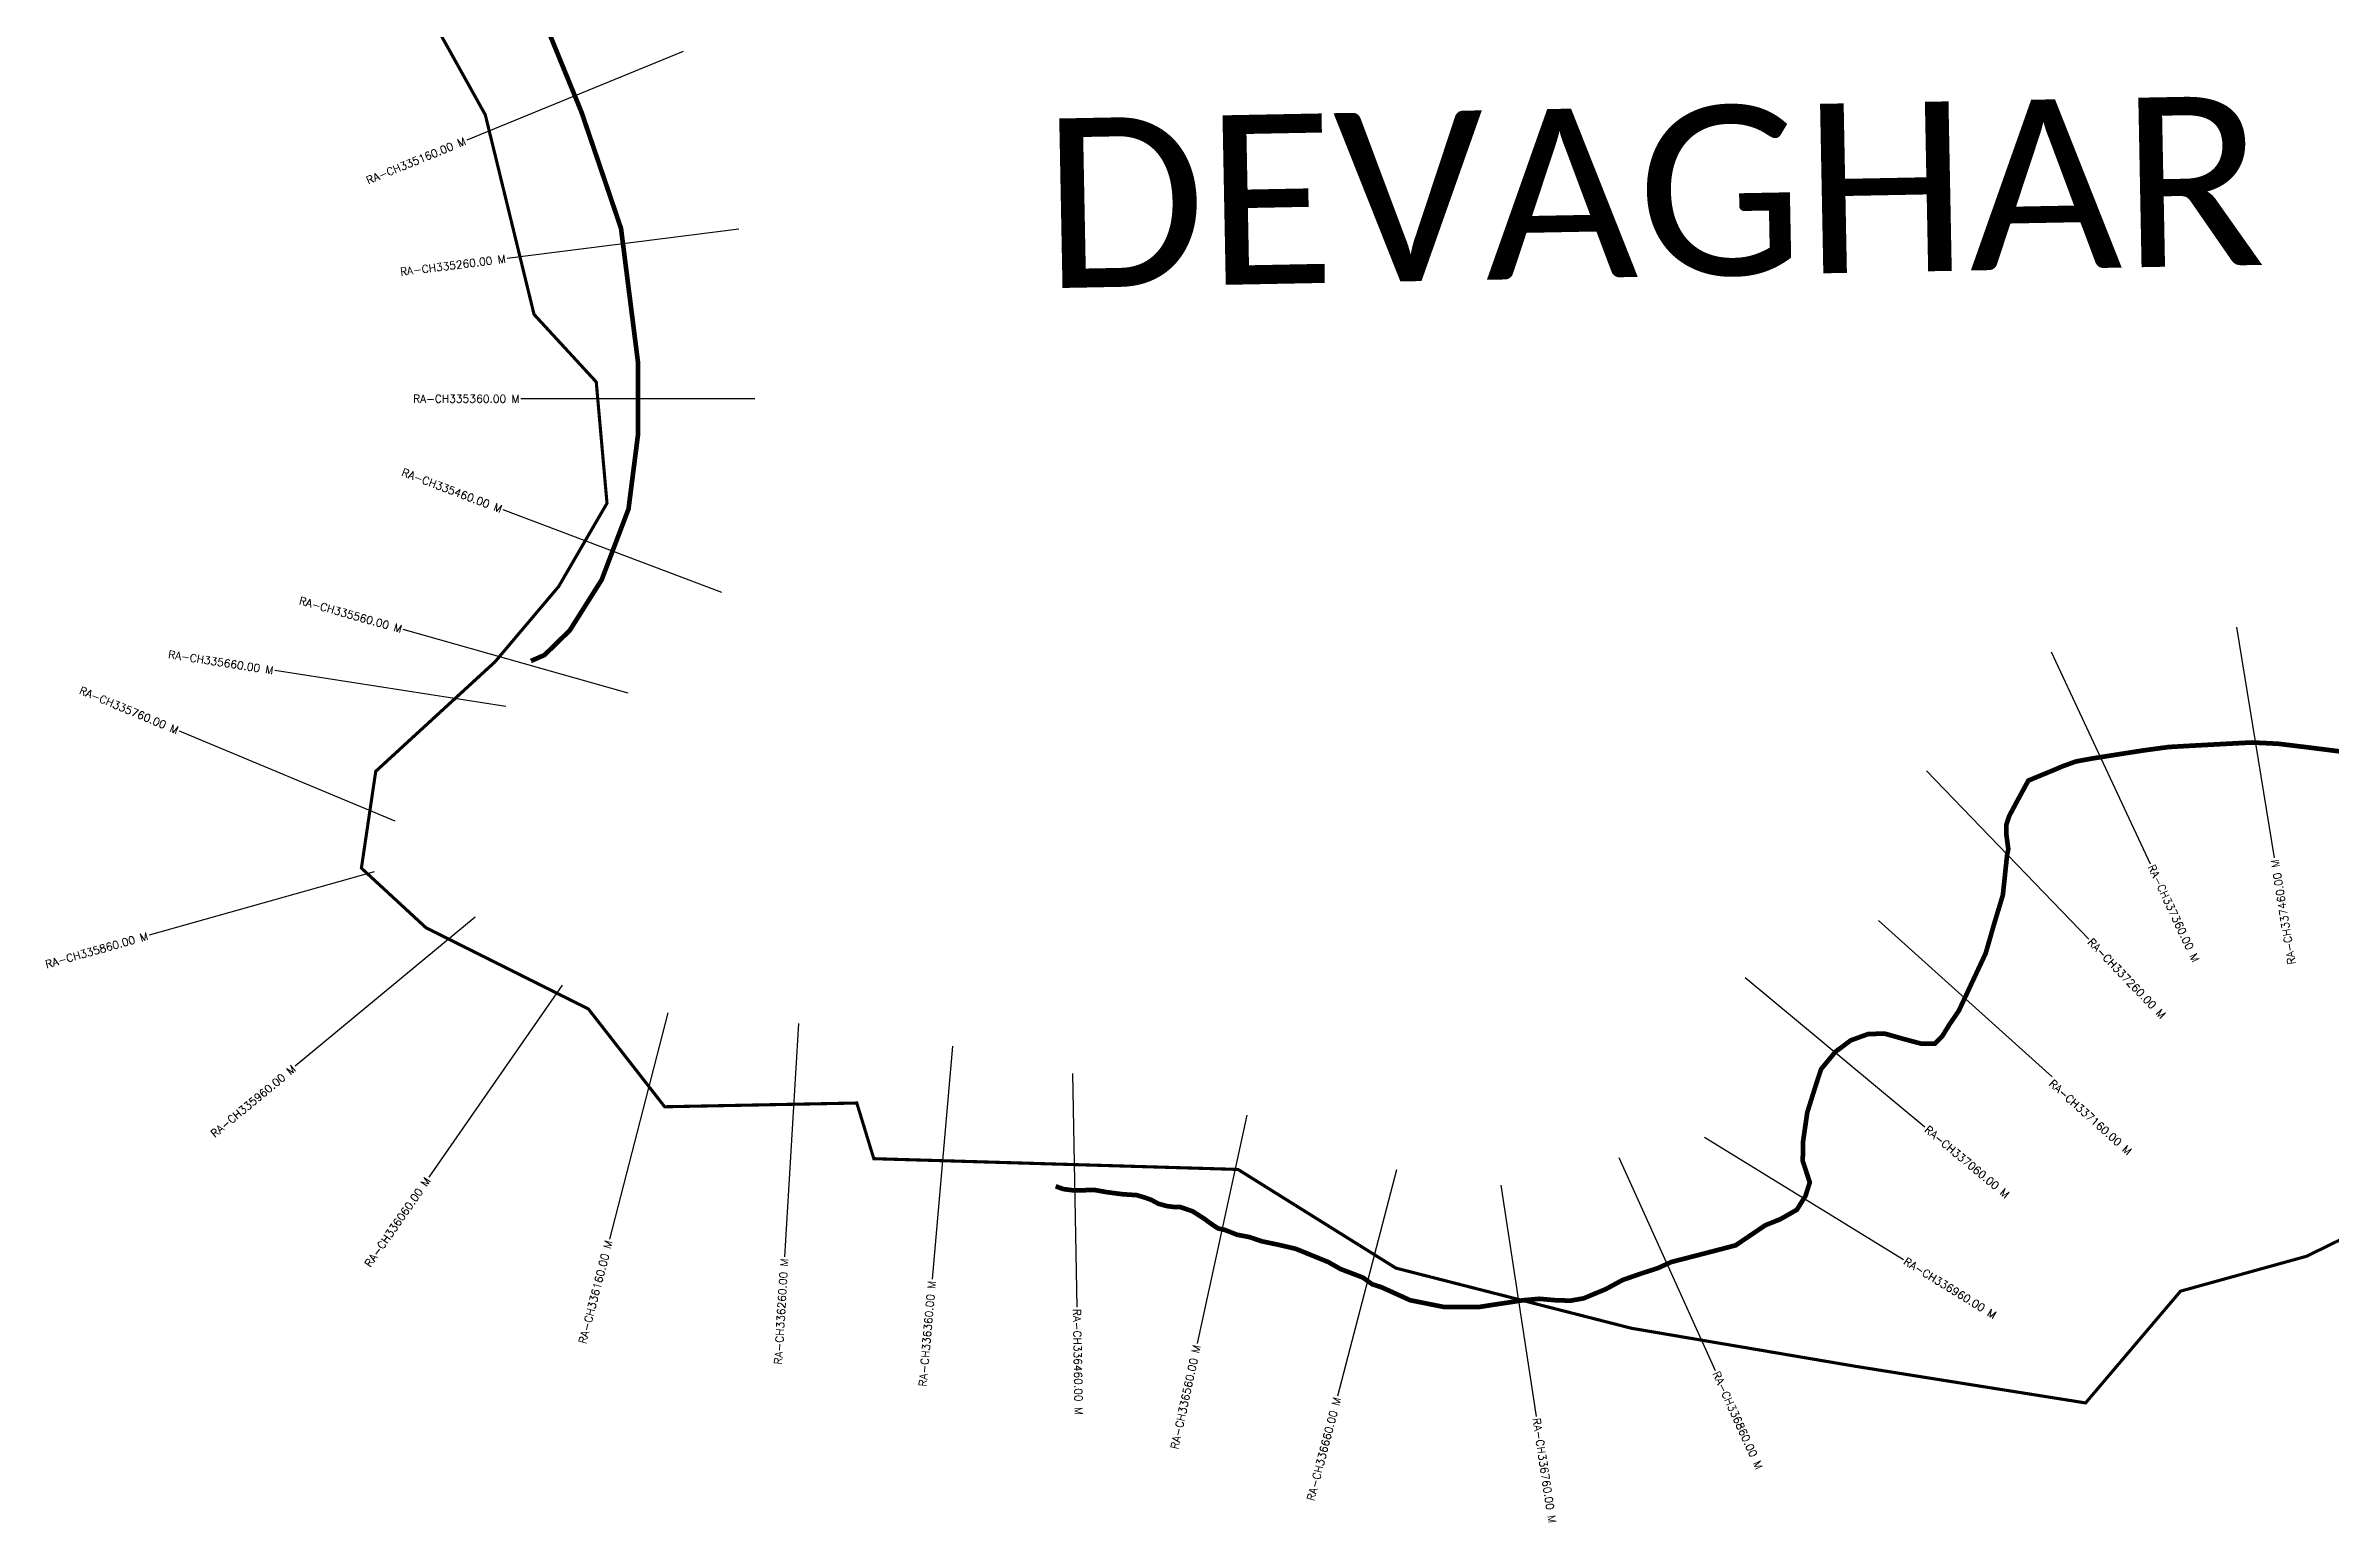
# Model space of a CAD drawing. Header units: metres. Extents: x 289015 to 292738, y 1988877 to 1992766.
# Drawn here: x 290038 to 291504, y 1989965 to 1990912 of the extents above; entities that cross this region are included whole.
import ezdxf
from ezdxf.enums import TextEntityAlignment as Align

# ---------------------------------------------------------------- set-up
doc = ezdxf.new("R2010")
doc.units = ezdxf.units.M
doc.header["$MEASUREMENT"] = 0
for name, color, linetype in [('CS', 134, 'Continuous'), ('CSMark', 6, 'Continuous'), ('NATURALLY PROTECTED', 3, 'Continuous'), ('VILLAGE NAME', 250, 'Continuous')]:
    doc.layers.add(name, color=color, linetype=linetype)
doc.styles.get("Standard").update_dxf_attribs({"font": 'simplex.shx'})

msp = doc.modelspace()

# ---------------------------------------------------------------- linework, layer by layer
at = {"color": 6, "const_width": 2, "flags": 128}
msp.add_lwpolyline([(291534.9, 1990158.4), (291488.6, 1990135.7), (291407.7, 1990113.3), (291346.8, 1990041.6), (291199.7, 1990065), (291055.4, 1990089.5), (290904.2, 1990128.1), (290802.9, 1990191.4), (290569.2, 1990198.3), (290558.3, 1990234), (290435, 1990231.6), (290386.1, 1990294.3), (290281.8, 1990346.5), (290240.4, 1990384.7), (290249.6, 1990446.8), (290326.1, 1990517), (290367, 1990565.4), (290398, 1990618.8), (290391.1, 1990696.6), (290351.2, 1990739.9), (290319.9, 1990868), (290288, 1990925.3)], dxfattribs=at)
at = {"layer": 'CS'}
for p, q in [((290446.8, 1990908.5), (290308, 1990851.7)), ((290482.7, 1990794.6), (290333.9, 1990775.8)), ((290492.8, 1990685.8), (290342.8, 1990685.8)), ((290471.7, 1990561.6), (290331.4, 1990614.6)), ((290411.6, 1990497), (290267.2, 1990537.7)), ((291443.7, 1990539.2), (291467.9, 1990391.2)), ((291324.7, 1990523.4), (291388.3, 1990387.5)), ((290333.1, 1990488.4), (290184.9, 1990511.4)), ((290262.1, 1990414.8), (290123.6, 1990472.5)), ((291244.7, 1990447.2), (291348.8, 1990339.2)), ((290248.6, 1990382.4), (290104.2, 1990341.6)), ((290313.5, 1990353.2), (290198, 1990257.6)), ((291213.8, 1990351.1), (291325.3, 1990250.8)), ((290369.3, 1990309.6), (290283.6, 1990186.4)), ((291128.4, 1990314.6), (291243.7, 1990218.7)), ((290437.1, 1990291.8), (290399.5, 1990146.6)), ((290520.8, 1990285), (290511.9, 1990135.3)), ((290619.8, 1990270.5), (290606.6, 1990121)), ((290696.7, 1990252.9), (290699.5, 1990103)), ((290808.6, 1990226.3), (290776.7, 1990079.7)), ((291102.2, 1990212.2), (291230, 1990133.6)), ((290904.7, 1990191.2), (290866.8, 1990046)), ((291047.2, 1990199), (291109.1, 1990062.4)), ((290971.5, 1990181.2), (290994.2, 1990032.9))]:
    msp.add_line(p, q, dxfattribs=at)
at = {"layer": 'NATURALLY PROTECTED', "const_width": 3, "flags": 128}
for points in [[(290360.1, 1990922.4), (290381.6, 1990869.8), (290398.7, 1990819.6), (290407, 1990795.1), (290417.8, 1990709.9), (290417.8, 1990662), (290411.8, 1990615.1), (290394.6, 1990569.7), (290374.1, 1990537.2), (290357.9, 1990521.4), (290349.2, 1990517.6)], [(290685.9, 1990180.6), (290690.8, 1990178.8), (290697.9, 1990177.9), (290705.3, 1990178.1), (290711, 1990178.2), (290718.1, 1990176.9), (290728.7, 1990175.5), (290737.9, 1990174.9), (290743.6, 1990173.2), (290747.4, 1990171.8), (290751.8, 1990169.4), (290757.2, 1990167.9), (290761.2, 1990167.4), (290765.7, 1990167.3), (290773.7, 1990164.6), (290781.2, 1990159.8), (290785.7, 1990156.5), (290790.2, 1990153.5), (290794.4, 1990152.6), (290802.3, 1990149.5), (290810.2, 1990148), (290818.2, 1990145.3), (290828.7, 1990143.1), (290839.9, 1990140.5), (290853.4, 1990135), (290860.8, 1990132), (290868.7, 1990127.5), (290875.8, 1990124.8), (290883.1, 1990122), (290889.1, 1990117.7), (290895, 1990115.8), (290903.9, 1990111.8), (290913.3, 1990107.5), (290924.8, 1990105.2), (290935.3, 1990103.1), (290949.1, 1990103.1), (290958, 1990103.2), (290968.2, 1990104.8), (290975.7, 1990105.9), (290985.1, 1990107.4), (290996.2, 1990108.4), (291006.5, 1990107.5), (291016.2, 1990107.2), (291024.7, 1990108.7), (291031.4, 1990111.5), (291038.7, 1990114.5), (291049.8, 1990120.5), (291061.6, 1990124.6), (291072.4, 1990128.1), (291080.9, 1990132), (291080.9, 1990132), (291096.5, 1990136), (291122.2, 1990142.7), (291132, 1990149.3), (291141.3, 1990155.6), (291151, 1990159.5), (291161.5, 1990165.5), (291167.1, 1990174.5), (291169.8, 1990183.1), (291167.1, 1990191.3), (291165.3, 1990196.7), (291165.5, 1990209.3), (291168.2, 1990228), (291174, 1990246.4), (291177.1, 1990255.8), (291186.3, 1990266.9), (291196.1, 1990274.2), (291207.4, 1990278.3), (291218, 1990278.5), (291228.9, 1990275.4), (291241.2, 1990272.1), (291250, 1990272.1), (291254.7, 1990276.7), (291259.3, 1990284.2), (291265.4, 1990293.1), (291282.7, 1990330.1), (291287.8, 1990347.9), (291293.7, 1990367.4), (291296.4, 1990392.9), (291297.2, 1990396.9), (291296, 1990405.8), (291295.9, 1990412.5), (291297.8, 1990418.2), (291301, 1990424.2), (291306.3, 1990434), (291310.1, 1990440.9), (291326.1, 1990447.5), (291331.7, 1990449.9), (291340.5, 1990453.1), (291350.8, 1990455), (291365.3, 1990457.3), (291383.9, 1990460.2), (291400.1, 1990462.4), (291416, 1990463.3), (291436.3, 1990464.4), (291453.5, 1990465.3), (291470.2, 1990464.5), (291492.4, 1990461.8), (291509.7, 1990459.6)]]:
    msp.add_lwpolyline(points, dxfattribs=at)

# ---------------------------------------------------------------- texts
at = {"layer": 'CSMark'}
for s, rotation, p in [('RA-CH335160.00 M', 22.219, (290307, 1990851.4)), ('RA-CH335260.00 M', 7.2175, (290332.9, 1990775.7)), ('RA-CH335360.00 M', 0.0059, (290341.8, 1990685.8)), ('RA-CH335460.00 M', 339.3046, (290330.4, 1990614.9)), ('RA-CH335560.00 M', 344.2339, (290266.3, 1990538)), ('RA-CH335660.00 M', 351.1901, (290183.9, 1990511.5)), ('RA-CH335760.00 M', 337.3767, (290122.7, 1990472.9)), ('RA-CH337460.00 M', 99.3109, (291468.1, 1990390.2)), ('RA-CH335860.00 M', 15.7682, (290103.3, 1990341.3)), ('RA-CH335960.00 M', 39.6309, (290197.2, 1990256.9)), ('RA-CH336060.00 M', 55.1907, (290283.1, 1990185.6)), ('RA-CH336160.00 M', 75.4801, (290399.2, 1990145.7)), ('RA-CH336260.00 M', 86.5854, (290511.8, 1990134.3)), ('RA-CH336360.00 M', 84.9456, (290606.5, 1990120)), ('RA-CH336560.00 M', 77.7405, (290776.5, 1990078.7)), ('RA-CH336660.00 M', 75.3768, (290866.6, 1990045))]:
    msp.add_text(s, height=5, rotation=rotation, dxfattribs=at).set_placement(p, align=Align.MIDDLE_RIGHT)
for s, rotation, p in [('RA-CH337360.00 M', 295.1142, (291388.8, 1990386.6)), ('RA-CH337260.00 M', 313.9405, (291349.5, 1990338.5)), ('RA-CH337160.00 M', 318.144, (291324.5, 1990247.6)), ('RA-CH337060.00 M', 320.2563, (291244.5, 1990218)), ('RA-CH336960.00 M', 328.4252, (291230.8, 1990133.1)), ('RA-CH336460.00 M', 271.0803, (290699.5, 1990102)), ('RA-CH336860.00 M', 294.3918, (291109.5, 1990061.5)), ('RA-CH336760.00 M', 278.7077, (290994.4, 1990031.9))]:
    msp.add_text(s, height=5, rotation=rotation, dxfattribs=at).set_placement(p, align=Align.MIDDLE_LEFT)
at = {"layer": 'VILLAGE NAME', "insert": (290676.7, 1990865.4), "char_height": 108.748, "attachment_point": 1, "rotation": 1.1028}
msp.add_mtext_dynamic_manual_height_columns('{\\fCalibri|b0|i0|c0|p34;DEVAGHAR}', width=1571.314, gutter_width=543.7, heights=[0], dxfattribs=at)

doc.saveas('drawing.dxf')
